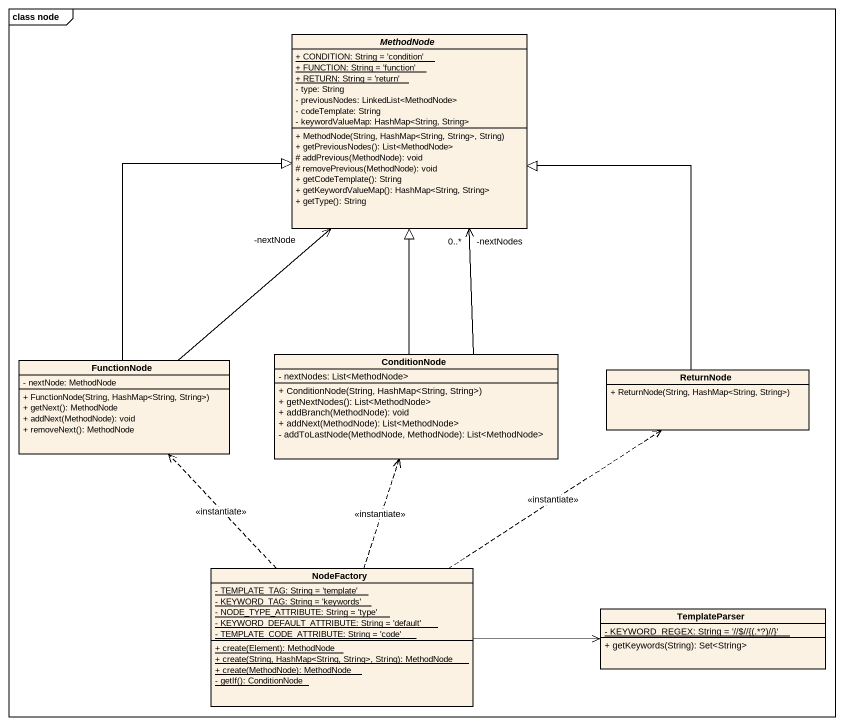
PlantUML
@startuml
mainframe class node
hide circle
hide empty members
skinparam classAttributeIconSize 0
abstract class MethodNode {
  {static} + CONDITION: String = 'condition'
  {static} + FUNCTION: String = 'function'
  {static} + RETURN: String = 'return'
  - type: String
  - previousNodes: LinkedList<MethodNode>
  - codeTemplate: String
  - keywordValueMap: HashMap<String, String>
  + MethodNode(String, HashMap<String, String>, String)
  + getPreviousNodes(): List<MethodNode>
  # addPrevious(MethodNode): void
  # removePrevious(MethodNode): void
  + getCodeTemplate(): String
  + getKeywordValueMap(): HashMap<String, String>
  + getType(): String
}
class FunctionNode {
  - nextNode: MethodNode
  + FunctionNode(String, HashMap<String, String>)
  + getNext(): MethodNode
  + addNext(MethodNode): void
  + removeNext(): MethodNode
}
class ConditionNode {
  - nextNodes: List<MethodNode>
  + ConditionNode(String, HashMap<String, String>)
  + getNextNodes(): List<MethodNode>
  + addBranch(MethodNode): void
  + addNext(MethodNode): List<MethodNode>
  - addToLastNode(MethodNode, MethodNode): List<MethodNode>
}
class ReturnNode {
  + ReturnNode(String, HashMap<String, String>)
}
class NodeFactory {
  {static} - TEMPLATE_TAG: String = 'template'
  {static} - KEYWORD_TAG: String = 'keywords'
  {static} - NODE_TYPE_ATTRIBUTE: String = 'type'
  {static} - KEYWORD_DEFAULT_ATTRIBUTE: String = 'default'
  {static} - TEMPLATE_CODE_ATTRIBUTE: String = 'code'
  {static} + create(Element): MethodNode
  {static} + create(String, HashMap<String, String>, String): MethodNode
  {static} + create(MethodNode): MethodNode
  {static} - getIf(): ConditionNode
}
class TemplateParser {
  {static} {field} - KEYWORD_REGEX: String = '~//$~//{(.*?)~//}'
  + getKeywords(String): Set<String>
}
FunctionNode -up-> "-nextNode" MethodNode
FunctionNode -up-|> MethodNode
ConditionNode -up-> "-nextNodes\n0..*" MethodNode
ConditionNode -up-|> MethodNode
ReturnNode -up-|> MethodNode
NodeFactory .up.> FunctionNode : <<instantiate>>
NodeFactory .up.> ConditionNode : <<instantiate>>
NodeFactory .up.> ReturnNode : <<instantiate>>
NodeFactory -right-> TemplateParser
@enduml
